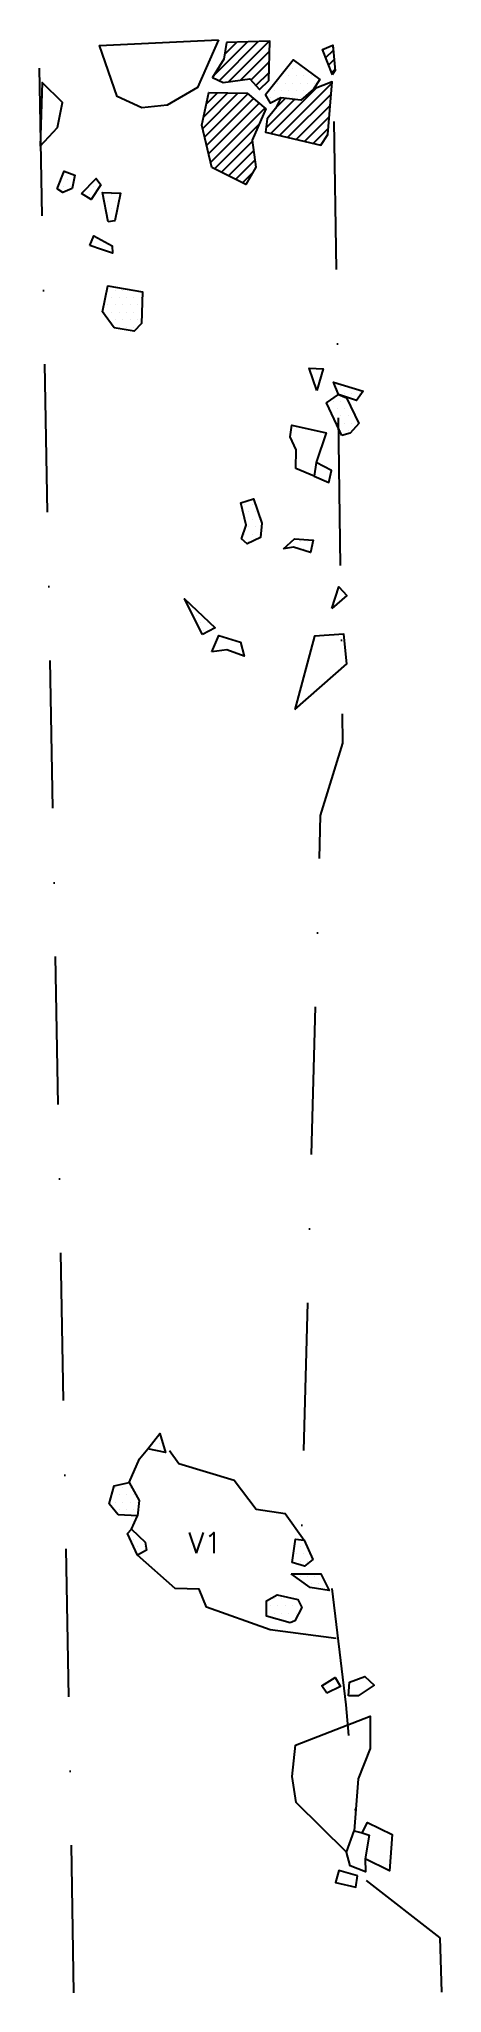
# Model space of a CAD drawing. Header units: metres. Extents: x -425 to -357, y -1950 to -1620.
import ezdxf

# ---------------------------------------------------------------- set-up
doc = ezdxf.new("R2010")
doc.units = ezdxf.units.M
doc.header["$LTSCALE"] = 25
doc.header["$MEASUREMENT"] = 0
doc.linetypes.add('STRICHPUNKTX2', pattern=[2, 1, -0.5, 0, -0.5])
doc.layers.get('0').update_dxf_attribs({"linetype": 'CONTINUOUS'})
for name, color, linetype in [('BEFUND', 1, 'CONTINUOUS'), ('BEFUNDSCHRAFF', 1, 'CONTINUOUS'), ('FEUER', 1, 'CONTINUOUS'), ('GRABUNGSGRENZE', 3, 'STRICHPUNKTX2'), ('STEINE', 4, 'CONTINUOUS'), ('STEINESCHRAFF', 4, 'CONTINUOUS')]:
    doc.layers.add(name, color=color, linetype=linetype)
doc.styles.get("Standard").update_dxf_attribs({"font": 'txt.shx'})

# ---------------------------------------------------------------- blocks, each defined once
blk = doc.blocks.new('*X6')
at = {"color": 0}
for p, q in [((-405.625, -1858.75), (-405.625, -1858.75)), ((-405, -1857.5), (-405, -1857.5)), ((-404.375, -1858.75), (-404.375, -1858.75)), ((-412.5, -1865), (-412.5, -1865)), ((-411.875, -1866.25), (-411.875, -1866.25)), ((-411.25, -1865), (-411.25, -1865)), ((-410.625, -1866.25), (-410.625, -1866.25)), ((-410, -1865), (-410, -1865)), ((-409.375, -1866.25), (-409.375, -1866.25)), ((-412.5, -1867.5), (-412.5, -1867.5)), ((-411.875, -1868.75), (-411.875, -1868.75)), ((-411.25, -1867.5), (-411.25, -1867.5)), ((-410.625, -1868.75), (-410.625, -1868.75)), ((-410, -1867.5), (-410, -1867.5)), ((-409.375, -1868.75), (-409.375, -1868.75)), ((-408.75, -1867.5), (-408.75, -1867.5)), ((-410, -1872.5), (-410, -1872.5)), ((-409.375, -1873.75), (-409.375, -1873.75)), ((-408.75, -1875), (-408.75, -1875)), ((-408.125, -1873.75), (-408.125, -1873.75)), ((-407.5, -1875), (-407.5, -1875)), ((-381.875, -1876.25), (-381.875, -1876.25)), ((-381.25, -1875), (-381.25, -1875)), ((-380.625, -1876.25), (-380.625, -1876.25)), ((-382.5, -1877.5), (-382.5, -1877.5)), ((-381.25, -1877.5), (-381.25, -1877.5)), ((-381.25, -1880), (-381.25, -1880)), ((-380, -1877.5), (-380, -1877.5)), ((-380, -1880), (-380, -1880)), ((-378.75, -1880), (-378.75, -1880)), ((-379.375, -1881.25), (-379.375, -1881.25)), ((-378.125, -1881.25), (-378.125, -1881.25)), ((-386.875, -1886.25), (-386.875, -1886.25)), ((-386.25, -1885), (-386.25, -1885)), ((-385.625, -1883.75), (-385.625, -1883.75)), ((-385.625, -1886.25), (-385.625, -1886.25)), ((-385, -1885), (-385, -1885)), ((-384.375, -1883.75), (-384.375, -1883.75)), ((-384.375, -1886.25), (-384.375, -1886.25)), ((-383.75, -1885), (-383.75, -1885)), ((-383.125, -1883.75), (-383.125, -1883.75)), ((-383.125, -1886.25), (-383.125, -1886.25)), ((-382.5, -1885), (-382.5, -1885)), ((-381.875, -1886.25), (-381.875, -1886.25)), ((-381.25, -1885), (-381.25, -1885)), ((-383.75, -1887.5), (-383.75, -1887.5)), ((-382.5, -1887.5), (-382.5, -1887.5))]:
    blk.add_line(p, q, dxfattribs=at)
blk = doc.blocks.new('*X7')
at = {"color": 0}
for p, q in [((-382.5, -1625), (-382.5, -1625)), ((-381.25, -1625), (-381.25, -1625)), ((-385.625, -1628.75), (-385.625, -1628.75)), ((-385, -1627.5), (-385, -1627.5)), ((-384.375, -1626.25), (-384.375, -1626.25)), ((-384.375, -1628.75), (-384.375, -1628.75)), ((-383.75, -1627.5), (-383.75, -1627.5)), ((-383.125, -1626.25), (-383.125, -1626.25)), ((-383.125, -1628.75), (-383.125, -1628.75)), ((-382.5, -1627.5), (-382.5, -1627.5)), ((-381.875, -1626.25), (-381.875, -1626.25)), ((-381.875, -1628.75), (-381.875, -1628.75)), ((-381.25, -1627.5), (-381.25, -1627.5)), ((-380.625, -1626.25), (-380.625, -1626.25)), ((-380.625, -1628.75), (-380.625, -1628.75)), ((-380, -1627.5), (-380, -1627.5)), ((-379.375, -1626.25), (-379.375, -1626.25)), ((-379.375, -1628.75), (-379.375, -1628.75)), ((-378.75, -1627.5), (-378.75, -1627.5)), ((-386.25, -1630), (-386.25, -1630)), ((-385, -1630), (-385, -1630)), ((-383.75, -1630), (-383.75, -1630)), ((-382.5, -1630), (-382.5, -1630)), ((-381.25, -1630), (-381.25, -1630)), ((-421.25, -1645), (-421.25, -1645)), ((-420.625, -1643.75), (-420.625, -1643.75)), ((-420, -1645), (-420, -1645)), ((-416.25, -1645), (-416.25, -1645)), ((-416.875, -1646.25), (-416.875, -1646.25)), ((-414.375, -1646.25), (-414.375, -1646.25)), ((-413.75, -1647.5), (-413.75, -1647.5)), ((-413.125, -1646.25), (-413.125, -1646.25)), ((-413.125, -1648.75), (-413.125, -1648.75)), ((-412.5, -1647.5), (-412.5, -1647.5)), ((-411.875, -1646.25), (-411.875, -1646.25)), ((-413.75, -1650), (-413.75, -1650)), ((-412.5, -1650), (-412.5, -1650)), ((-413.75, -1662.5), (-413.75, -1662.5)), ((-413.75, -1665), (-413.75, -1665)), ((-413.125, -1663.75), (-413.125, -1663.75)), ((-412.5, -1662.5), (-412.5, -1662.5)), ((-412.5, -1665), (-412.5, -1665)), ((-411.875, -1663.75), (-411.875, -1663.75)), ((-411.25, -1662.5), (-411.25, -1662.5)), ((-411.25, -1665), (-411.25, -1665)), ((-410.625, -1663.75), (-410.625, -1663.75)), ((-410, -1662.5), (-410, -1662.5)), ((-410, -1665), (-410, -1665)), ((-409.375, -1663.75), (-409.375, -1663.75)), ((-408.75, -1665), (-408.75, -1665)), ((-408.125, -1663.75), (-408.125, -1663.75)), ((-414.375, -1666.25), (-414.375, -1666.25)), ((-413.125, -1666.25), (-413.125, -1666.25)), ((-412.5, -1667.5), (-412.5, -1667.5)), ((-411.875, -1666.25), (-411.875, -1666.25)), ((-411.875, -1668.75), (-411.875, -1668.75)), ((-411.25, -1667.5), (-411.25, -1667.5)), ((-410.625, -1666.25), (-410.625, -1666.25)), ((-410.625, -1668.75), (-410.625, -1668.75)), ((-410, -1667.5), (-410, -1667.5)), ((-409.375, -1666.25), (-409.375, -1666.25)), ((-409.375, -1668.75), (-409.375, -1668.75)), ((-408.75, -1667.5), (-408.75, -1667.5)), ((-408.125, -1666.25), (-408.125, -1666.25)), ((-374.375, -1678.75), (-374.375, -1678.75)), ((-375.625, -1681.25), (-375.625, -1681.25)), ((-374.375, -1681.25), (-374.375, -1681.25)), ((-373.75, -1680), (-373.75, -1680)), ((-372.5, -1680), (-372.5, -1680)), ((-371.25, -1680), (-371.25, -1680)), ((-376.25, -1682.5), (-376.25, -1682.5)), ((-375.625, -1683.75), (-375.625, -1683.75)), ((-375, -1682.5), (-375, -1682.5)), ((-375, -1685), (-375, -1685)), ((-374.375, -1683.75), (-374.375, -1683.75)), ((-373.75, -1682.5), (-373.75, -1682.5)), ((-373.75, -1685), (-373.75, -1685)), ((-373.125, -1683.75), (-373.125, -1683.75)), ((-372.5, -1685), (-372.5, -1685)), ((-374.375, -1686.25), (-374.375, -1686.25)), ((-373.125, -1686.25), (-373.125, -1686.25)), ((-390.625, -1698.75), (-390.625, -1698.75)), ((-390, -1700), (-390, -1700)), ((-389.375, -1698.75), (-389.375, -1698.75)), ((-389.375, -1701.25), (-389.375, -1701.25)), ((-388.75, -1700), (-388.75, -1700)), ((-388.125, -1701.25), (-388.125, -1701.25)), ((-390.625, -1703.75), (-390.625, -1703.75)), ((-390, -1702.5), (-390, -1702.5)), ((-390, -1705), (-390, -1705)), ((-389.375, -1703.75), (-389.375, -1703.75)), ((-388.75, -1702.5), (-388.75, -1702.5)), ((-388.125, -1703.75), (-388.125, -1703.75)), ((-382.5, -1705), (-382.5, -1705)), ((-381.25, -1705), (-381.25, -1705)), ((-380, -1705), (-380, -1705)), ((-380.625, -1706.25), (-380.625, -1706.25)), ((-379.375, -1706.25), (-379.375, -1706.25)), ((-399.375, -1716.25), (-399.375, -1716.25)), ((-398.75, -1717.5), (-398.75, -1717.5)), ((-398.125, -1718.75), (-398.125, -1718.75)), ((-397.5, -1720), (-397.5, -1720)), ((-396.875, -1718.75), (-396.875, -1718.75))]:
    blk.add_line(p, q, dxfattribs=at)
blk = doc.blocks.new('*X8')
at = {"color": 0}
for p, q in [((-395.9, -1626.27), (-390.15, -1620.51)), ((-394.94, -1627.08), (-388.33, -1620.47)), ((-394.04, -1622.64), (-391.96, -1620.56)), ((-393.36, -1627.27), (-386.52, -1620.42)), ((-391.32, -1626.99), (-386.4, -1622.07)), ((-377.42, -1621.92), (-377.15, -1621.66)), ((-376.92, -1623.2), (-375.62, -1621.89)), ((-389.55, -1626.99), (-386.45, -1623.88)), ((-388.71, -1627.91), (-386.5, -1625.7)), ((-376.42, -1624.47), (-375.46, -1623.51)), ((-375.93, -1625.74), (-375.31, -1625.12)), ((-397.72, -1635.16), (-391.71, -1629.15)), ((-397.59, -1633.26), (-393.44, -1629.11)), ((-397.12, -1631.02), (-395.18, -1629.08)), ((-386.17, -1635.98), (-378.56, -1628.37)), ((-384.74, -1636.32), (-375.84, -1627.42)), ((-397.39, -1636.6), (-390.07, -1629.27)), ((-397.06, -1638.03), (-389.11, -1630.08)), ((-396.72, -1639.46), (-388.15, -1630.89)), ((-396.39, -1640.9), (-387.2, -1631.7)), ((-387, -1635.05), (-382.19, -1630.23)), ((-385.32, -1631.59), (-383.78, -1630.06)), ((-383.3, -1636.65), (-375.99, -1629.34)), ((-381.87, -1636.99), (-376.14, -1631.26)), ((-395.71, -1641.98), (-388.2, -1634.48)), ((-380.44, -1637.32), (-376.3, -1633.18)), ((-379, -1637.65), (-376.45, -1635.1)), ((-394.53, -1642.57), (-389.34, -1637.38)), ((-393.35, -1643.17), (-389.13, -1638.94)), ((-392.18, -1643.76), (-388.92, -1640.5)), ((-391, -1644.35), (-389.32, -1642.66))]:
    blk.add_line(p, q, dxfattribs=at)

msp = doc.modelspace()

# ---------------------------------------------------------------- linework, layer by layer
at = {"layer": 'BEFUND'}
for points in [[(-410.16, -1864.19), (-408.42, -1860.14), (-407.01, -1858.5)], [(-403.34, -1858.76), (-401.78, -1860.98), (-392.37, -1863.78), (-388.69, -1868.68), (-383.79, -1869.39), (-380.53, -1873.94)], [(-409.76, -1872.04), (-408.76, -1869.78)], [(-375.13, -1890.54), (-386.31, -1889.09), (-397.06, -1885.24), (-398.32, -1882.2), (-402.4, -1882.09), (-408.74, -1876.46)]]:
    msp.add_lwpolyline(points, dxfattribs=at)
at = {"layer": 'GRABUNGSGRENZE'}
msp.add_lwpolyline([(-419.49, -1950.5), (-425.4, -1620.72)], dxfattribs=at)
at = {"layer": 'GRABUNGSGRENZE', "flags": 128}
msp.add_lwpolyline([(-357.25, -1950.38), (-357.57, -1941.16), (-370.99, -1930.71), (-373.47, -1901.79), (-375.96, -1881.07), (-381.03, -1874.66), (-377.79, -1751.37), (-374, -1739.14), (-375.65, -1620.03)], dxfattribs=at)
at = {"layer": 'STEINE'}
for points in [[(-395.07, -1620.16), (-398.6, -1628.2), (-403.71, -1631.22), (-408.04, -1631.68), (-412.19, -1629.74), (-415.15, -1621.11), (-395.07, -1620.16)], [(-393.69, -1620.6), (-394.17, -1623.41), (-396.07, -1626.54), (-394.28, -1627.39), (-389.75, -1626.78), (-388.09, -1628.59), (-386.53, -1627.04), (-386.35, -1620.41), (-393.69, -1620.6)], [(-375.79, -1626.1), (-377.47, -1621.79), (-375.69, -1621.05), (-375.29, -1625.38), (-375.79, -1626.1)], [(-387.07, -1629.39), (-382.39, -1623.53), (-377.92, -1626.89), (-378.97, -1628.53), (-381.14, -1630.34), (-384.51, -1629.98), (-386.23, -1630.86), (-387.07, -1629.39)], [(-425.19, -1638.15), (-422.27, -1635.01), (-421.46, -1630.77), (-424.86, -1627.39), (-425.19, -1638.15)], [(-396.2, -1641.74), (-397.86, -1634.57), (-396.7, -1629.05), (-390.18, -1629.18), (-387.04, -1631.84), (-389.37, -1637.12), (-388.76, -1641.7), (-390.45, -1644.62), (-396.2, -1641.74)], [(-384.51, -1629.98), (-385.41, -1631.77), (-386.81, -1633.52), (-387.09, -1635.77), (-377.74, -1637.95), (-376.54, -1636.15), (-375.82, -1627.27), (-378.97, -1628.53)], [(-422.36, -1645.35), (-421.17, -1642.38), (-419.37, -1643.08), (-419.81, -1645.33), (-421.38, -1645.96), (-422.36, -1645.35)], [(-418.22, -1646.17), (-415.75, -1643.6), (-414.97, -1644.66), (-416.57, -1647.17), (-418.22, -1646.17)], [(-413.73, -1650.96), (-414.65, -1645.98), (-411.64, -1646.1), (-412.61, -1650.75), (-413.73, -1650.96)], [(-416.79, -1654.97), (-416.14, -1653.34), (-413.02, -1654.98), (-412.95, -1656.25), (-414.84, -1655.61), (-416.79, -1654.97)], [(-412.7, -1668.89), (-414.67, -1666.16), (-413.75, -1661.77), (-407.93, -1662.77), (-408.07, -1668.13), (-409.33, -1669.41), (-412.7, -1668.89)], [(-378.42, -1679.45), (-379.69, -1675.69), (-377.35, -1675.82), (-378.42, -1679.45)], [(-374.75, -1680.17), (-375.59, -1678.09), (-370.57, -1679.56), (-371.73, -1681.16), (-374.75, -1680.17)], [(-374.21, -1687.1), (-376.77, -1681.57), (-374.75, -1680.17), (-373.41, -1680.72), (-371.32, -1685.08), (-372.78, -1686.67), (-374.21, -1687.1)], [(-381.99, -1692.64), (-381.93, -1689.53), (-382.92, -1687.3), (-382.64, -1685.31), (-376.86, -1686.62), (-378.54, -1691.63), (-378.87, -1693.98), (-381.99, -1692.64)], [(-378.87, -1693.98), (-376.36, -1695.02), (-375.92, -1692.98), (-378.54, -1691.63)], [(-391.13, -1704.58), (-390.39, -1702.27), (-391.25, -1698.46), (-389.12, -1697.77), (-387.69, -1701.89), (-387.97, -1704.34), (-390.2, -1705.43), (-391.13, -1704.58)], [(-384.07, -1706.23), (-382.21, -1704.57), (-379.04, -1704.79), (-379.48, -1706.89), (-382.34, -1705.95), (-384.07, -1706.23)], [(-397.77, -1720.76), (-400.8, -1714.73), (-395.59, -1719.61), (-397.77, -1720.76)], [(-375.9, -1716.33), (-374.67, -1712.69), (-373.33, -1714.15), (-375.9, -1716.33)], [(-396.15, -1723.7), (-395.01, -1720.93), (-391.33, -1722.06), (-390.69, -1724.4), (-393.66, -1723.31), (-396.15, -1723.7)], [(-382.12, -1733.42), (-373.35, -1725.73), (-373.86, -1720.69), (-378.8, -1721.05), (-382.12, -1733.42)], [(-407.01, -1858.5), (-404.95, -1855.87), (-404, -1859.07), (-407.01, -1858.5)], [(-412.03, -1869.62), (-413.53, -1867.8), (-412.7, -1864.73), (-410.16, -1864.19), (-408.44, -1867.23), (-408.76, -1869.78), (-412.03, -1869.62)], [(-408.74, -1876.46), (-410.46, -1872.81), (-409.76, -1872.04), (-407.44, -1874.25), (-407.22, -1875.63), (-408.74, -1876.46)], [(-382.57, -1877.68), (-382.01, -1873.75), (-380.53, -1873.94), (-379.11, -1877.18), (-380.48, -1878.32), (-382.57, -1877.68)], [(-382.76, -1879.62), (-377.76, -1879.61), (-376.35, -1882.45), (-379.52, -1881.93), (-382.76, -1879.62)], [(-382.91, -1887.88), (-386.9, -1886.76), (-386.93, -1884.16), (-385.11, -1883.17), (-381.63, -1883.94), (-380.96, -1885.31), (-382.15, -1887.57), (-382.91, -1887.88)], [(-376.71, -1899.79), (-377.54, -1898.57), (-375.31, -1897.17), (-374.43, -1898.69), (-376.71, -1899.79)], [(-373.03, -1900.25), (-372.91, -1897.96), (-370.27, -1896.96), (-368.72, -1898.42), (-371.45, -1900.24), (-373.03, -1900.25)], [(-373.38, -1926.71), (-381.89, -1918.3), (-382.56, -1913.92), (-382.01, -1908.62), (-369.42, -1903.68), (-369.41, -1909.18), (-371.44, -1914.3), (-372.1, -1923.08)], [(-373.38, -1926.71), (-372.1, -1923.08), (-370.77, -1923.42), (-369.54, -1923.81), (-370.26, -1927.8), (-370.19, -1930.04), (-372.8, -1929), (-373.38, -1926.71)], [(-370.77, -1923.42), (-369.82, -1921.68), (-365.67, -1923.72), (-366.11, -1929.84), (-370.26, -1927.8)], [(-371.55, -1930.67), (-374.72, -1929.79), (-375.26, -1931.83), (-371.84, -1932.61), (-371.55, -1930.67)]]:
    msp.add_lwpolyline(points, dxfattribs=at)

# ---------------------------------------------------------------- block references
at = {"layer": 'FEUER'}
msp.add_blockref('*X8', (0, 0), dxfattribs=at)
at = {"layer": 'STEINESCHRAFF'}
for name in ['*X7', '*X6']:
    msp.add_blockref(name, (0, 0), dxfattribs=at)

# ---------------------------------------------------------------- texts
at = {"layer": 'BEFUNDSCHRAFF'}
msp.add_text('V1', height=3.5, dxfattribs=at).set_placement((-400.17, -1876.1))

doc.saveas('drawing.dxf')
